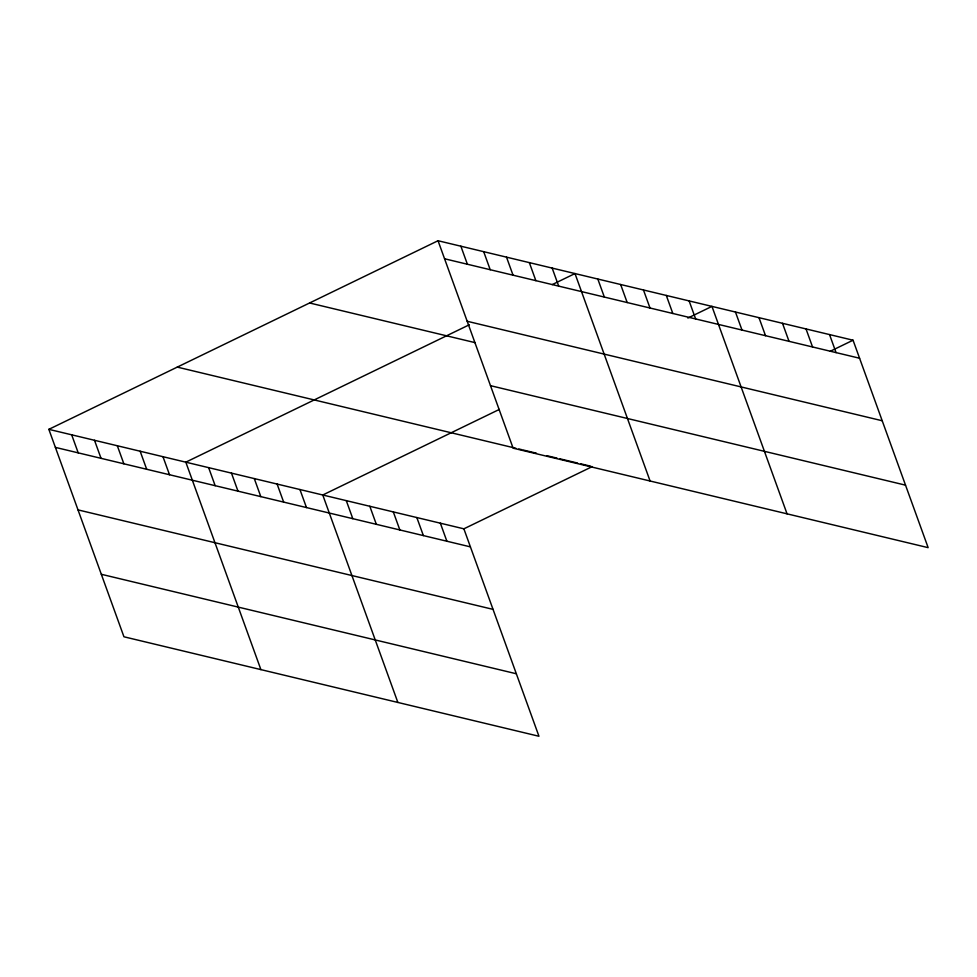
<?xml version="1.0" encoding="UTF-8"?>
<svg xmlns="http://www.w3.org/2000/svg" width="977" height="977" viewBox="0 0 977 977"><rect width="100%" height="100%" fill="white"/><g stroke="black" fill="none" stroke-linecap="round" stroke-linejoin="round"><path stroke-width="1.47" d="M48.85 429.343L463.88 528.826L538.962 736.267L123.945 636.784L48.85 429.343L438.038 240.733L853.055 340.216L928.15 547.657L513.12 448.174L438.038 240.733M469.302 324.779L185.813 462.17L260.896 669.611M552.249 284.588L574.989 273.56L650.084 481.002M499.308 409.436L322.764 494.997L397.859 702.439M687.869 318.062L711.952 306.387L787.047 513.829M463.88 528.826L592.306 466.579M830.316 351.232L853.055 340.216M444.559 258.771L859.589 358.241M467.189 321.274L882.207 420.745M309.599 302.98L475.091 342.646M490.503 385.671L905.52 485.154M177.277 367.108L515.868 448.26M518.811 448.968L521.755 449.664M523.22 450.018L536.446 453.194M546.741 455.661L557.024 458.128M559.968 458.836L577.602 463.061M580.546 463.757L590.829 466.224M55.384 447.381L470.401 546.864M78.001 509.884L493.031 609.367M101.315 574.281L516.345 673.764M829.534 334.574L836.068 352.612M806.025 328.931L812.546 346.969M782.504 323.302L789.025 341.339M758.982 317.659L765.516 335.697M735.461 312.029L741.995 330.055M689.127 300.916L695.648 318.954M666.302 295.445L672.823 313.483M643.464 289.974L649.998 308.011M620.639 284.502L627.173 302.54M597.814 279.031L604.348 297.069M552.164 268.089L558.697 286.127M529.339 262.618L535.86 280.655M506.513 257.146L513.035 275.184M483.688 251.675L490.21 269.713M460.863 246.204L467.385 264.242M440.358 523.183L446.88 541.221M416.837 517.554L423.371 535.579M393.316 511.911L399.849 529.949M369.807 506.269L376.328 524.307M346.285 500.639L352.807 518.677M299.939 489.526L306.473 507.564M277.114 484.055L283.648 502.093M254.289 478.583L260.81 496.621M231.464 473.112L237.985 491.15M208.638 467.641L215.16 485.679M162.976 456.699L169.51 474.737M140.151 451.227L146.684 469.265M117.325 445.756L123.859 463.794M94.5 440.285L101.034 458.323M71.675 434.814L78.209 452.852"/></g></svg>
